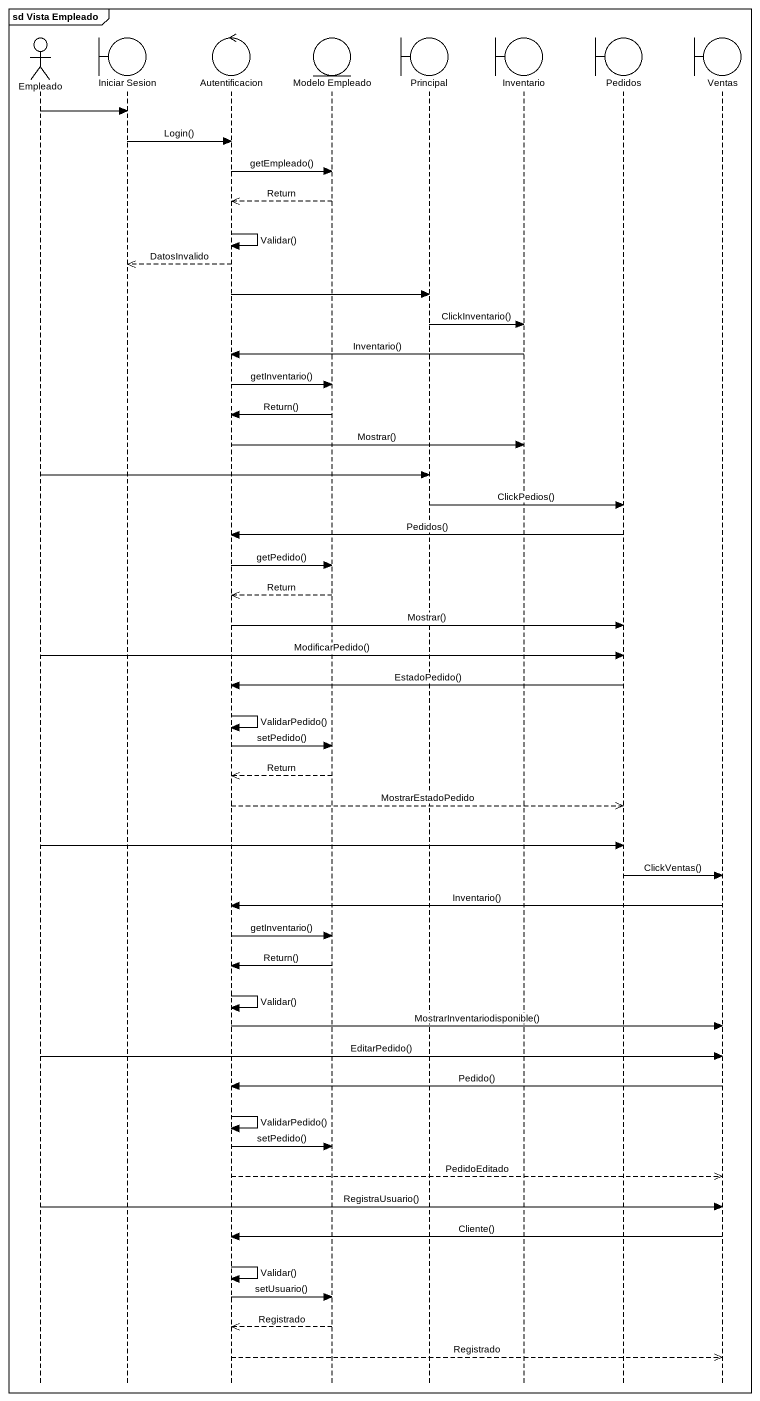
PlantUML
@startuml
mainframe sd Vista Empleado
hide footbox
actor Empleado
boundary "Iniciar Sesion" as Iniciar_Sesion
control Autentificacion
entity "Modelo Empleado" as Modelo_Empleado
boundary Principal
boundary Inventario
boundary Pedidos
boundary Ventas

Empleado -> Iniciar_Sesion
Iniciar_Sesion -> Autentificacion : Login()
Autentificacion -> Modelo_Empleado : getEmpleado()
Modelo_Empleado -->> Autentificacion : Return
Autentificacion -> Autentificacion : Validar()
Autentificacion -->> Iniciar_Sesion : DatosInvalido
Autentificacion -> Principal
Principal -> Inventario : ClickInventario()
Inventario -> Autentificacion : Inventario()
Autentificacion -> Modelo_Empleado : getInventario()
Modelo_Empleado -> Autentificacion : Return()
Autentificacion -> Inventario : Mostrar()
Empleado -> Principal
Principal -> Pedidos : ClickPedios()
Pedidos -> Autentificacion : Pedidos()
Autentificacion -> Modelo_Empleado : getPedido()
Modelo_Empleado -->> Autentificacion : Return
Autentificacion -> Pedidos : Mostrar()
Empleado -> Pedidos : ModificarPedido()
Pedidos -> Autentificacion : EstadoPedido()
Autentificacion -> Autentificacion : ValidarPedido()
Autentificacion -> Modelo_Empleado : setPedido()
Modelo_Empleado -->> Autentificacion : Return
Autentificacion -->> Pedidos : MostrarEstadoPedido
Empleado -> Pedidos
Pedidos -> Ventas : ClickVentas()
Ventas -> Autentificacion : Inventario()
Autentificacion -> Modelo_Empleado : getInventario()
Modelo_Empleado -> Autentificacion : Return()
Autentificacion -> Autentificacion : Validar()
Autentificacion -> Ventas : MostrarInventariodisponible()
Empleado -> Ventas : EditarPedido()
Ventas -> Autentificacion : Pedido()
Autentificacion -> Autentificacion : ValidarPedido()
Autentificacion -> Modelo_Empleado : setPedido()
Autentificacion -->> Ventas : PedidoEditado
Empleado -> Ventas : RegistraUsuario()
Ventas -> Autentificacion : Cliente()
Autentificacion -> Autentificacion : Validar()
Autentificacion -> Modelo_Empleado : setUsuario()
Modelo_Empleado -->> Autentificacion : Registrado
Autentificacion -->> Ventas : Registrado
@enduml
